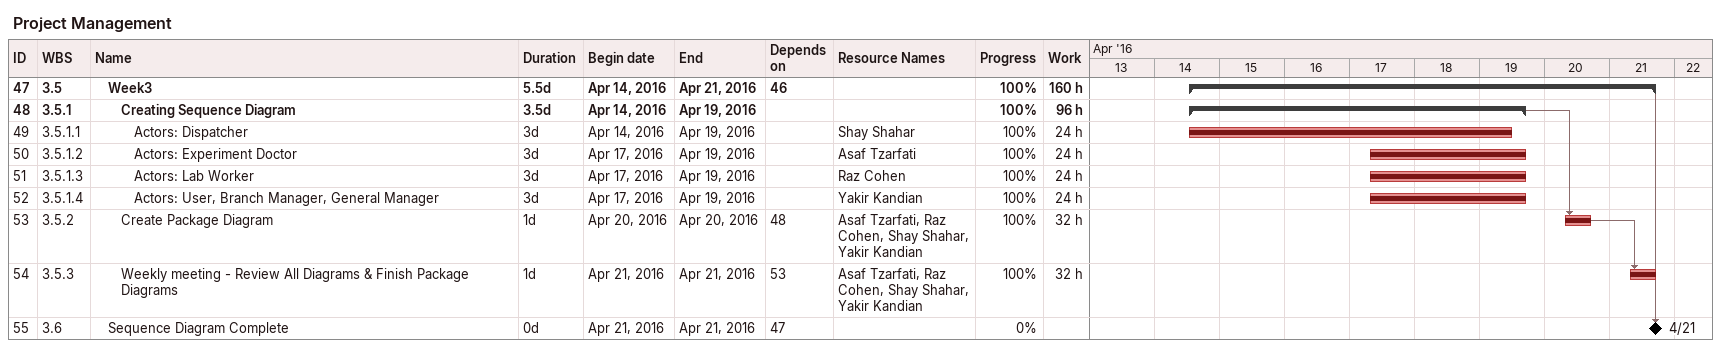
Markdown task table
Project Management

| ID | WBS | Task | Duration | Start | Finish | Predecessors | Resources | % complete | Work (h) |
|---|---|---|---|---|---|---|---|---|---|
| 47 | 3.5 | **Week3** | 5.5d | 2016-04-14 | 2016-04-21 | 46 |  | 100 | 160 |
| 48 | 3.5.1 | **Creating Sequence Diagram** | 3.5d | 2016-04-14 | 2016-04-19 |  |  | 100 | 96 |
| 49 | 3.5.1.1 | Actors: Dispatcher | 3d | 2016-04-14 | 2016-04-19 |  | Shay Shahar | 100 | 24 |
| 50 | 3.5.1.2 | Actors: Experiment Doctor | 3d | 2016-04-17 | 2016-04-19 |  | Asaf Tzarfati | 100 | 24 |
| 51 | 3.5.1.3 | Actors: Lab Worker | 3d | 2016-04-17 | 2016-04-19 |  | Raz Cohen | 100 | 24 |
| 52 | 3.5.1.4 | Actors: User, Branch Manager, General Manager | 3d | 2016-04-17 | 2016-04-19 |  | Yakir Kandian | 100 | 24 |
| 53 | 3.5.2 | Create Package Diagram | 1d | 2016-04-20 | 2016-04-20 | 48 | Asaf Tzarfati, Raz Cohen, Shay Shahar, Yakir Kandian | 100 | 32 |
| 54 | 3.5.3 | Weekly meeting - Review All Diagrams & Finish Package Diagrams | 1d | 2016-04-21 | 2016-04-21 | 53 | Asaf Tzarfati, Raz Cohen, Shay Shahar, Yakir Kandian | 100 | 32 |
| 55 | 3.6 | Sequence Diagram Complete | 0d | 2016-04-21 | 2016-04-21 | 47 |  | 0 |  |
